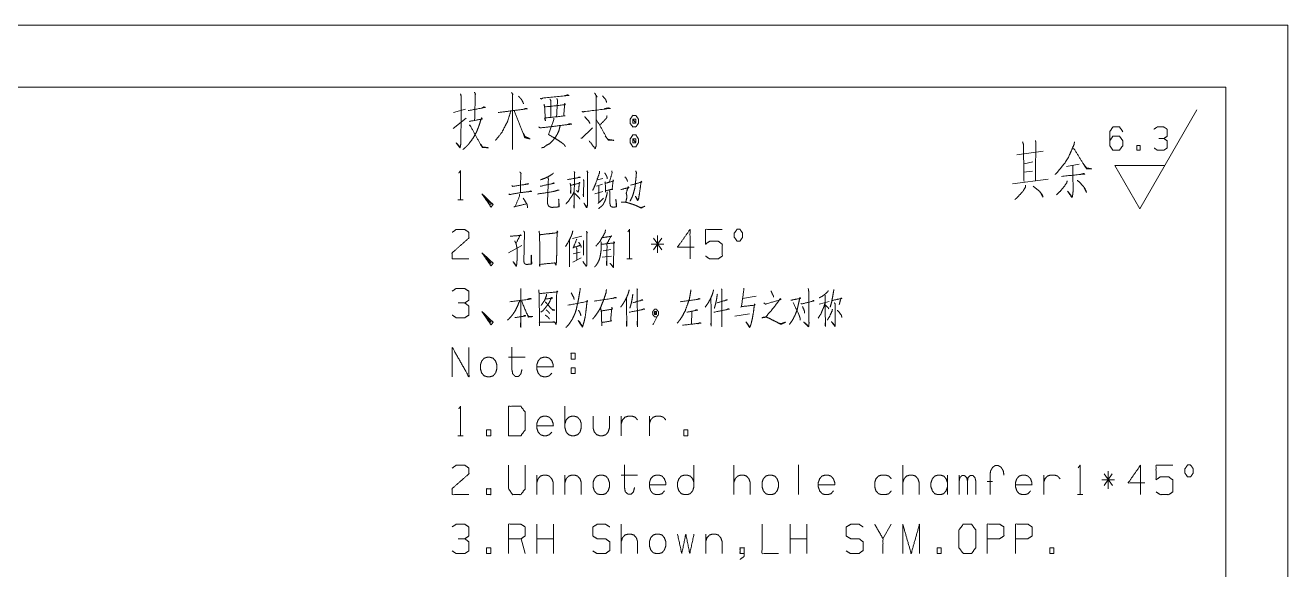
# Model space of a CAD drawing. Header units: millimetres. Extents: x 0 to 420, y 0 to 297.
# Drawn here: x 317.9 to 420, y 253 to 297 of the extents above; entities that cross this region are included whole.
import ezdxf

# ---------------------------------------------------------------- set-up
doc = ezdxf.new("R2010")
doc.units = ezdxf.units.MM
doc.layers.add('1', color=7, linetype='Continuous', true_color=0xffffff)

msp = doc.modelspace()

# ---------------------------------------------------------------- linework, layer by layer
at = {"layer": '1', "color": 132, "linetype": 'Continuous', "lineweight": 18}
for p, q in [((420, 297), (0, 297)), ((420, 0), (420, 297)), ((415, 292), (25, 292)), ((415, 5), (415, 292))]:
    msp.add_line(p, q, dxfattribs=at)
at = {"layer": '1', "color": 95, "linetype": 'Continuous', "lineweight": 18}
for p, q in [((352.57, 289.95), (353.53, 290.21)), ((352.52, 288.67), (353.58, 289.5)), ((398.1, 286.52), (400.22, 286.82)), ((398.68, 285.81), (399.39, 285.96)), ((398.65, 285.13), (399.37, 285.21)), ((403.15, 285.77), (402.12, 285.58)), ((364.13, 284.01), (364.6, 284.16)), ((364.2, 284.51), (364.62, 284.63)), ((397.75, 284.19), (400.64, 284.57)), ((352.92, 282.88), (353.34, 282.88)), ((364.64, 283.56), (363.98, 283.38)), ((362.18, 279.77), (362.94, 279.95)), ((368.73, 279.8), (369.4, 278.85)), ((369.39, 279.8), (368.73, 278.85)), ((369.05, 278.6), (369.05, 280.02)), ((357.01, 278.6), (358.07, 279.2)), ((362.24, 278.52), (362.8, 278.67)), ((363.07, 279.62), (363.07, 278.42)), ((365.29, 278.87), (364.66, 278.77)), ((369.56, 279.32), (368.55, 279.32)), ((362.2, 277.85), (362.89, 278.2)), ((364.58, 278.25), (365.33, 278.35)), ((366.58, 278.12), (367, 278.12)), ((377.03, 275.11), (375.93, 274.93)), ((382.11, 274.46), (382.92, 274.68)), ((371.82, 273.86), (371.8, 272.83)), ((375.31, 273.48), (376.5, 273.68)), ((357.01, 270.17), (358.34, 270.17)), ((362.06, 269.32), (362.4, 269.32)), ((362.06, 269.32), (362.06, 268.85)), ((361.57, 264.46), (361.57, 266.21)), ((366.12, 263.83), (366.12, 265.41)), ((368.4, 263.83), (368.4, 265.41)), ((352.92, 263.83), (353.34, 263.83)), ((375.22, 259.07), (375.22, 261.45)), ((380.45, 261.47), (380.45, 259.07)), ((388.88, 259.07), (388.88, 261.45)), ((359.29, 260.65), (359.29, 259.07)), ((361.57, 260.65), (361.57, 259.07)), ((366.12, 260.65), (367.44, 260.65)), ((392.49, 259.07), (392.49, 260.65)), ((393.44, 259.07), (393.44, 260.65)), ((400.27, 259.07), (400.27, 260.65)), ((405.99, 260.27), (404.98, 260.27)), ((405.15, 260.75), (405.83, 259.8)), ((405.81, 260.75), (405.15, 259.8)), ((405.47, 259.55), (405.47, 260.97)), ((396.14, 260.12), (395.71, 260.12)), ((403, 259.07), (403.43, 259.07)), ((359.29, 254.31), (359.29, 256.68)), ((360.63, 254.31), (360.63, 256.68)), ((366.12, 254.31), (366.12, 256.68)), ((379.78, 254.31), (379.78, 256.68)), ((381.12, 254.31), (381.12, 256.68)), ((387.95, 256.68), (387.28, 255.51)), ((358.36, 254.31), (358.02, 255.51)), ((360.63, 255.51), (359.29, 255.51)), ((372.95, 255.88), (372.95, 254.31)), ((381.12, 255.51), (379.78, 255.51))]:
    msp.add_line(p, q, dxfattribs=at)
at = {"layer": '1', "color": 43, "linetype": 'Continuous', "lineweight": 18}
for p, q in [((408.04, 282.17), (412.66, 290.17)), ((406.02, 285.67), (410.06, 285.67)), ((408.04, 282.17), (406.02, 285.67))]:
    msp.add_line(p, q, dxfattribs=at)
at = {"layer": '1', "color": 95, "linetype": 'Continuous', "lineweight": 18}
for points, knots in [([(353.13, 291.45), (353.18, 291.26), (353.16, 287.55), (353.13, 287.28), (353.08, 287.1), (352.76, 287.51), (353.08, 287.17)], [0, 0, 0.036417, 0.730247, 0.779553, 0.815969, 0.913322, 1, 1]), ([(354.25, 291.6), (354.35, 291.41), (354.32, 291.45), (354.27, 289.35)], [0, 0, 0.091198, 0.110638, 1, 1]), ([(357.26, 291.56), (357.37, 291.37), (357.34, 291.45), (357.34, 286.98), (357.32, 287.25), (357.34, 287.85)], [0, 0, 0.038316, 0.052464, 0.846239, 0.893173, 1, 1]), ([(357.82, 291.26), (358.03, 291.03), (358.14, 290.85), (358.22, 290.66)], [0, 0, 0.424578, 0.720345, 1, 1]), ([(359.59, 291.11), (359.67, 291.03), (359.75, 291.11), (361.9, 291.33), (361.79, 291.37), (361.53, 291.3)], [0, 0, 0.039528, 0.079057, 0.859721, 0.900385, 1, 1]), ([(360.36, 291.03), (360.44, 290.88), (360.44, 289.53)], [0, 0, 0.111707, 1, 1]), ([(360.92, 291.07), (360.97, 290.92), (360.89, 289.61)], [0, 0, 0.10793, 1, 1]), ([(363.96, 291.52), (364.17, 291.22), (364.09, 291.26), (364.09, 287.77), (364.09, 287.25), (364.01, 287.02), (363.53, 287.66)], [0, 0, 0.066768, 0.082748, 0.716513, 0.811916, 0.855284, 1, 1]), ([(364.6, 291.3), (364.86, 291), (364.94, 290.77)], [0, 0, 0.62655, 1, 1]), ([(353.74, 290.1), (355.15, 290.36), (355.01, 290.4), (354.88, 290.32)], [0, 0, 0.831296, 0.91142, 1, 1]), ([(357.18, 290.02), (356.94, 289.27), (356.92, 289.2), (356.73, 288.86), (356.49, 288.37), (355.96, 287.7)], [0, 0, 0.29668, 0.326661, 0.471849, 0.676443, 1, 1]), ([(356.18, 289.95), (358.53, 290.25), (358.43, 290.28), (358.22, 290.21)], [0, 0, 0.875752, 0.917177, 1, 1]), ([(357.47, 290.1), (358.32, 287.92), (358.77, 287.81), (358.35, 288), (358.19, 288.3)], [0, 0, 0.648054, 0.777001, 0.905743, 1, 1]), ([(359.88, 290.62), (359.93, 290.36), (359.99, 289.27), (359.93, 289.5), (361.58, 289.68), (361.47, 289.68), (361.55, 290.7), (361.58, 290.58), (359.96, 290.4)], [0, 0, 0.043846, 0.222113, 0.259962, 0.530848, 0.548216, 0.714505, 0.733432, 1, 1]), ([(362.95, 290.06), (363.03, 289.98), (363.11, 290.02), (365.23, 290.28), (365.07, 290.32), (364.75, 290.25)], [0, 0, 0.038705, 0.069838, 0.826422, 0.884281, 1, 1]), ([(353.82, 289.23), (354.88, 289.42), (354.83, 289.53), (354.75, 289.31), (354.64, 288.93), (354.51, 288.6), (354.4, 288.33), (354.14, 287.88), (353.79, 287.4), (353.61, 287.21), (353.48, 287.1), (353.32, 286.95)], [0, 0, 0.253336, 0.282587, 0.338726, 0.4304, 0.515697, 0.582294, 0.705157, 0.845605, 0.90766, 0.948565, 1, 1]), ([(353.82, 288.93), (353.9, 288.9), (354.88, 287.13), (355.39, 287.1), (354.91, 287.17), (354.75, 287.4)], [0, 0, 0.026103, 0.624864, 0.77481, 0.918203, 1, 1]), ([(359.46, 288.78), (359.56, 288.71), (359.64, 288.71), (362.11, 289.01), (361.98, 289.05), (361.76, 288.97)], [0, 0, 0.042503, 0.068531, 0.881306, 0.926392, 1, 1]), ([(361.18, 288.86), (361.07, 288.45), (360.94, 288.18), (360.78, 287.92), (360.6, 287.7), (360.33, 287.43), (360.04, 287.28), (359.86, 287.13), (359.67, 287.1)], [0, 0, 0.174012, 0.294161, 0.419564, 0.538725, 0.691153, 0.825137, 0.92263, 1, 1]), ([(360.68, 289.5), (360.68, 289.38), (360.23, 288.18), (360.41, 288.07), (360.92, 287.77), (361.31, 287.51), (361.5, 287.36), (361.6, 287.21)], [0, 0, 0.036328, 0.450297, 0.52038, 0.709727, 0.863617, 0.94068, 1, 1]), ([(363.16, 289.61), (363.48, 289.27), (363.59, 289.05)], [0, 0, 0.650901, 1, 1]), ([(364.09, 289.42), (365.05, 287.73), (365.52, 287.7), (365.07, 287.77), (364.83, 288.03)], [0, 0, 0.600402, 0.748642, 0.890139, 1, 1]), ([(364.97, 289.68), (364.94, 289.5), (364.38, 288.93)], [0, 0, 0.193066, 1, 1]), ([(367.29, 289.72), (367.06, 289.72), (366.84, 289.42), (366.84, 289.08), (367.06, 288.78), (367.29, 288.78), (367.51, 289.08), (367.51, 289.42), (367.29, 289.72)], [0, 0, 0.090998, 0.231133, 0.359864, 0.5, 0.590998, 0.731133, 0.859864, 1, 1]), ([(367.06, 289.08), (367.29, 289.08), (367.06, 289.42), (367.06, 289.08)], [0, 0, 0.241134, 0.658878, 1, 1]), ([(367.29, 289.08), (367.29, 289.42), (367.06, 289.42)], [0, 0, 0.585863, 1, 1]), ([(362.85, 287.88), (362.95, 287.88), (363.8, 288.71)], [0, 0, 0.082239, 1, 1]), ([(367.51, 287.81), (367.29, 288.15), (367.06, 288.15), (366.84, 287.81), (366.84, 287.51), (367.06, 287.17), (367.29, 287.17), (367.51, 287.51), (367.51, 287.81)], [0, 0, 0.149207, 0.238507, 0.387714, 0.5, 0.649207, 0.738507, 0.887714, 1, 1]), ([(367.29, 287.81), (367.06, 287.81), (367.29, 287.51), (367.29, 287.81)], [0, 0, 0.258801, 0.674582, 1, 1]), ([(367.06, 287.81), (367.06, 287.51), (367.29, 287.51)], [0, 0, 0.557014, 1, 1]), ([(398.57, 287.57), (398.63, 287.38), (398.68, 284.38)], [0, 0, 0.060983, 1, 1]), ([(399.61, 287.68), (399.63, 287.57), (399.61, 284.46)], [0, 0, 0.035803, 1, 1]), ([(402.76, 287.57), (402.73, 287.38), (402.49, 286.82), (402.25, 286.29), (401.96, 285.84), (401.62, 285.43), (401.35, 285.09), (401.19, 284.94)], [0, 0, 0.061114, 0.258298, 0.444401, 0.617458, 0.790931, 0.929437, 1, 1]), ([(402.68, 287.08), (403.74, 285.39), (404.16, 285.39), (403.74, 285.47), (403.5, 285.77)], [0, 0, 0.616786, 0.748062, 0.881375, 1, 1]), ([(352.99, 285.06), (353.13, 285.26), (353.13, 282.88)], [0, 0, 0.093489, 1, 1]), ([(357.91, 285.16), (358.04, 285.01), (358, 285.03), (357.97, 283.46)], [0, 0, 0.107247, 0.131122, 1, 1]), ([(360.63, 285.06), (360.6, 285.01), (360.49, 284.93), (360.21, 284.76), (359.93, 284.63), (359.59, 284.51)], [0, 0, 0.051404, 0.160433, 0.439623, 0.699167, 1, 1]), ([(362.31, 285.18), (362.36, 285.11), (362.34, 285.13), (362.31, 282.23), (362.29, 282.36), (362.31, 282.56)], [0, 0, 0.027415, 0.036549, 0.902369, 0.940057, 1, 1]), ([(363.35, 285.23), (363.42, 285.08), (363.4, 285.11), (363.39, 282.46), (363.35, 282.31), (363.33, 282.26), (363.1, 282.63), (363.33, 282.31)], [0, 0, 0.042618, 0.050491, 0.731484, 0.771085, 0.784711, 0.897723, 1, 1]), ([(364.37, 285.21), (364.35, 285.03), (364.09, 284.31), (363.91, 283.86), (363.81, 283.66)], [0, 0, 0.106117, 0.571793, 0.863437, 1, 1]), ([(364.78, 285.08), (364.96, 284.78), (364.97, 284.71), (364.97, 284.58)], [0, 0, 0.632795, 0.772806, 1, 1]), ([(365.36, 285.23), (365.38, 285.06), (365.17, 284.33)], [0, 0, 0.188866, 1, 1]), ([(366.4, 284.76), (366.49, 284.68), (366.58, 284.53), (366.63, 284.38)], [0, 0, 0.258066, 0.645716, 1, 1]), ([(367.29, 285.23), (367.36, 285.06), (367.34, 285.01), (367.3, 284.56), (367.27, 284.28), (367.25, 284.06), (367.21, 283.81), (367.14, 283.56), (367.09, 283.36), (367.02, 283.16), (366.93, 282.98), (366.83, 282.78)], [0, 0, 0.074018, 0.094819, 0.271841, 0.380578, 0.469088, 0.568111, 0.67, 0.751146, 0.834332, 0.911219, 1, 1]), ([(401.7, 284.79), (403.58, 284.98), (403.5, 285.02), (403.23, 284.94)], [0, 0, 0.83883, 0.877823, 1, 1]), ([(402.62, 285.66), (402.65, 283.63), (402.62, 283.33), (402.57, 283.07), (402.2, 283.59), (402.57, 283.14)], [0, 0, 0.530091, 0.60892, 0.679014, 0.84731, 1, 1]), ([(357.28, 284.06), (357.33, 283.98), (357.28, 284.03), (357.35, 283.98), (358.64, 284.18), (358.53, 284.18), (358.29, 284.13)], [0, 0, 0.047943, 0.085984, 0.13119, 0.812851, 0.868212, 1, 1]), ([(359.57, 284.01), (359.66, 284.01), (360.72, 284.23), (360.65, 284.26), (360.51, 284.18)], [0, 0, 0.062797, 0.83301, 0.886286, 1, 1]), ([(360.19, 284.68), (360.23, 284.58), (360.17, 283.06), (360.17, 282.58), (360.21, 282.46), (360.28, 282.36), (360.4, 282.31), (360.51, 282.28), (361.11, 282.33), (361.06, 282.96), (361.07, 282.33), (360.97, 282.31)], [0, 0, 0.023229, 0.357403, 0.46143, 0.489877, 0.516703, 0.545919, 0.569788, 0.701847, 0.839213, 0.976141, 1, 1]), ([(361.78, 284.53), (362.79, 284.71), (362.7, 284.73), (362.63, 284.68)], [0, 0, 0.851423, 0.927903, 1, 1]), ([(361.99, 284.23), (362.03, 284.03), (362.04, 283.41), (362.01, 283.53), (362.03, 283.66)], [0, 0, 0.187262, 0.763803, 0.883596, 1, 1]), ([(362.03, 284.06), (362.8, 284.26), (362.73, 284.31), (362.71, 284.13), (362.7, 283.86), (362.68, 283.68), (362.66, 283.61), (362.63, 283.51), (362.5, 283.66), (362.64, 283.53)], [0, 0, 0.385462, 0.427021, 0.511451, 0.643729, 0.728157, 0.765143, 0.816057, 0.909398, 1, 1]), ([(363.07, 284.53), (363.09, 284.43), (363.07, 283.13), (363.05, 283.28), (363.07, 283.56)], [0, 0, 0.055544, 0.76666, 0.849275, 1, 1]), ([(364.3, 284.01), (364.3, 282.68), (364.25, 282.61), (364.69, 283.03)], [0, 0, 0.652731, 0.697981, 1, 1]), ([(364.8, 284.36), (364.83, 284.23), (364.85, 283.51), (364.85, 283.63), (365.45, 283.76), (365.38, 283.73), (365.47, 284.51), (365.49, 284.41), (364.83, 284.23)], [0, 0, 0.040246, 0.264942, 0.30367, 0.493858, 0.517104, 0.758782, 0.790248, 1, 1]), ([(366.08, 283.73), (366.1, 283.73), (366.74, 283.88), (366.68, 283.96), (366.53, 283.43), (366.53, 283.38), (366.58, 283.21), (366.58, 283.11), (366.49, 282.71)], [0, 0, 0.008613, 0.326828, 0.37154, 0.638566, 0.662906, 0.751917, 0.800596, 1, 1]), ([(366.88, 284.08), (367.78, 284.33), (367.73, 284.41), (367.69, 284.21), (367.71, 284.23), (367.6, 283.43), (367.55, 283.16), (367.52, 282.96), (367.48, 282.88), (367.44, 282.83), (367.27, 283.18), (367.46, 282.88)], [0, 0, 0.27155, 0.298214, 0.357166, 0.366055, 0.600311, 0.681608, 0.740566, 0.764632, 0.782407, 0.896228, 1, 1]), ([(398.81, 284.08), (398.81, 283.93), (398.6, 283.59), (398.12, 283.07), (397.94, 282.92)], [0, 0, 0.10021, 0.366534, 0.840567, 1, 1]), ([(399.42, 284.01), (399.95, 283.56), (400.16, 283.29), (400.22, 283.11), (400.03, 283.44)], [0, 0, 0.431181, 0.640399, 0.761207, 1, 1]), ([(402.17, 284.42), (402.12, 284.23), (401.72, 283.71), (401.3, 283.29)], [0, 0, 0.134837, 0.590565, 1, 1]), ([(402.99, 284.49), (403.39, 284.08), (403.6, 283.82), (403.74, 283.48), (403.55, 283.86)], [0, 0, 0.338747, 0.538276, 0.752639, 1, 1]), ([(355, 283.16), (355.6, 282.53), (355.46, 282.53), (354.86, 283.38), (355.6, 282.31), (355.76, 282.53), (354.86, 283.38)], [0, 0, 0.178028, 0.207066, 0.420802, 0.689039, 0.745613, 1, 1]), ([(357.03, 283.38), (357.1, 283.31), (357.14, 283.33), (358, 283.48), (358.87, 283.58), (358.8, 283.61), (358.59, 283.53)], [0, 0, 0.046908, 0.066611, 0.466682, 0.863485, 0.897615, 1, 1]), ([(357.88, 283.33), (357.9, 283.18), (357.53, 282.33), (357.44, 282.33), (358.44, 282.56)], [0, 0, 0.068683, 0.49044, 0.530613, 1, 1]), ([(358.2, 283.03), (358.44, 282.63), (358.52, 282.51), (358.53, 282.38), (358.53, 282.26)], [0, 0, 0.543633, 0.70963, 0.855532, 1, 1]), ([(359.34, 283.36), (360.44, 283.53), (360.46, 283.53), (361.09, 283.68), (361, 283.68), (360.88, 283.63)], [0, 0, 0.554046, 0.56288, 0.889262, 0.93337, 1, 1]), ([(362.33, 283.58), (362.17, 283.26), (362.01, 283.03), (361.87, 282.81), (361.65, 282.56)], [0, 0, 0.293939, 0.517793, 0.733668, 1, 1]), ([(362.36, 283.41), (362.7, 283.08), (362.77, 282.96)], [0, 0, 0.764922, 1, 1]), ([(364.99, 283.53), (364.99, 283.46), (364.87, 282.98), (364.81, 282.81), (364.74, 282.68), (364.67, 282.53), (364.53, 282.38), (364.28, 282.18)], [0, 0, 0.047403, 0.357577, 0.47313, 0.563887, 0.668667, 0.798929, 1, 1]), ([(365.17, 283.61), (365.2, 283.53), (365.2, 282.63), (365.22, 282.51), (365.26, 282.38), (365.33, 282.33), (365.42, 282.31), (365.59, 282.31), (365.72, 282.33), (365.75, 282.38), (365.68, 282.96), (365.73, 282.36)], [0, 0, 0.027977, 0.331691, 0.374292, 0.418126, 0.447346, 0.478342, 0.537981, 0.580579, 0.601243, 0.796738, 1, 1]), ([(366.12, 282.71), (366.35, 282.71), (366.56, 282.68), (366.74, 282.63), (366.95, 282.56), (367.2, 282.48), (367.43, 282.38), (367.62, 282.28), (367.73, 282.23), (368.03, 282.38), (367.99, 282.36), (367.73, 282.26), (367.57, 282.31)], [0, 0, 0.090954, 0.175502, 0.248206, 0.33725, 0.439607, 0.538802, 0.625348, 0.671756, 0.804691, 0.821832, 0.933992, 1, 1]), ([(352.46, 280.27), (352.78, 280.5), (353.47, 280.5), (353.8, 280.27), (353.8, 279.8), (352.44, 278.6), (352.46, 278.12), (353.8, 278.12)], [0, 0, 0.069695, 0.192978, 0.265279, 0.350229, 0.674741, 0.759749, 1, 1]), ([(357.15, 279.95), (358.02, 280.02), (357.97, 280.07), (357.61, 279.37), (357.51, 279.57)], [0, 0, 0.445166, 0.482479, 0.884071, 1, 1]), ([(358.23, 280.37), (358.32, 280.25), (358.3, 280.27), (358.25, 278.1), (358.25, 277.92), (358.27, 277.8), (358.3, 277.75), (358.36, 277.7), (358.46, 277.67), (358.78, 277.7), (358.85, 277.7), (358.89, 277.72), (358.85, 278.42), (358.85, 277.7)], [0, 0, 0.032143, 0.038573, 0.495384, 0.532127, 0.558633, 0.57149, 0.586796, 0.60967, 0.676679, 0.691522, 0.700614, 0.847775, 1, 1]), ([(359.47, 280.35), (359.52, 280.12), (359.54, 278.07), (359.54, 277.5), (359.5, 277.67), (360.77, 277.8), (360.72, 277.82), (360.86, 277.6), (360.88, 277.95), (360.9, 278.4), (360.92, 278.97), (360.93, 280.37), (361, 280.3), (360.84, 280.22), (360.21, 280.15), (360.17, 280.15), (359.54, 280.07)], [0, 0, 0.025656, 0.253197, 0.317016, 0.336832, 0.478759, 0.485267, 0.514761, 0.553659, 0.603643, 0.667493, 0.822892, 0.834331, 0.853851, 0.924966, 0.92889, 1, 1]), ([(362.2, 280.4), (362.18, 280.25), (362.08, 279.97), (361.95, 279.7), (361.8, 279.42), (361.62, 279.12)], [0, 0, 0.106876, 0.315432, 0.528811, 0.753614, 1, 1]), ([(361.95, 279.7), (361.95, 277.5), (361.94, 277.67), (361.95, 277.97)], [0, 0, 0.821998, 0.887717, 1, 1]), ([(362.52, 279.72), (362.26, 279.05), (362.22, 279.02), (362.82, 279.22)], [0, 0, 0.517328, 0.548208, 1, 1]), ([(363.3, 280.37), (363.39, 280.22), (363.35, 280.27), (363.33, 277.85), (363.33, 277.6), (363.3, 277.52), (363.02, 277.9)], [0, 0, 0.050272, 0.067956, 0.768232, 0.840427, 0.864368, 1, 1]), ([(364.85, 280.47), (364.81, 280.25), (364.62, 279.9), (364.58, 279.87), (364.41, 279.55), (364.21, 279.32), (364.07, 279.15)], [0, 0, 0.145649, 0.401683, 0.429373, 0.665951, 0.856114, 1, 1]), ([(364.62, 279.87), (364.67, 279.85), (365.36, 279.95), (365.31, 280), (364.97, 279.35), (364.96, 277.57), (364.92, 277.72), (364.96, 278.1)], [0, 0, 0.015168, 0.195359, 0.214216, 0.403485, 0.862691, 0.902562, 1, 1]), ([(366.65, 280.3), (366.79, 280.5), (366.79, 278.12)], [0, 0, 0.093497, 1, 1]), ([(372.02, 279.07), (370.67, 279.07), (371.68, 280.5), (371.68, 278.12)], [0, 0, 0.245868, 0.565295, 1, 1]), ([(372.93, 278.35), (373.27, 278.12), (373.96, 278.12), (374.29, 278.35), (374.29, 279.3), (373.96, 279.55), (373.27, 279.55), (372.93, 279.32), (372.93, 280.5), (374.29, 280.5)], [0, 0, 0.062231, 0.168346, 0.230572, 0.376814, 0.441261, 0.547375, 0.609607, 0.790489, 1, 1]), ([(375.49, 279.55), (375.72, 279.55), (375.93, 279.87), (375.93, 280.2), (375.72, 280.52), (375.49, 280.52), (375.26, 280.2), (375.26, 279.87), (375.49, 279.55)], [0, 0, 0.08568, 0.230391, 0.351581, 0.496291, 0.581972, 0.730391, 0.851581, 1, 1]), ([(355, 278.4), (355.6, 277.77), (355.46, 277.77), (354.86, 278.62), (355.6, 277.55), (355.76, 277.77), (354.86, 278.62)], [0, 0, 0.178028, 0.207066, 0.420802, 0.689039, 0.745613, 1, 1]), ([(357.61, 279.37), (357.65, 279.2), (357.7, 278.95), (357.7, 278.72), (357.72, 278.5), (357.7, 278.25), (357.7, 278.05), (357.67, 277.7), (357.65, 277.57), (357.63, 277.52), (357.38, 277.9), (357.63, 277.57)], [0, 0, 0.065534, 0.159341, 0.241932, 0.324777, 0.416778, 0.490188, 0.619323, 0.665662, 0.685127, 0.850053, 1, 1]), ([(362.5, 279.05), (362.54, 278.87), (362.52, 278.02)], [0, 0, 0.173555, 1, 1]), ([(362.68, 279.47), (362.86, 279.17), (362.89, 279.05)], [0, 0, 0.728264, 1, 1]), ([(364.5, 279.5), (364.51, 279.27), (364.48, 278.72), (364.41, 278.3), (364.32, 278), (364.2, 277.77), (364.07, 277.57), (363.97, 277.47)], [0, 0, 0.104578, 0.359953, 0.559591, 0.704504, 0.823484, 0.932461, 1, 1]), ([(364.53, 279.3), (365.59, 279.42), (365.52, 279.52), (365.5, 277.75), (365.5, 277.55), (365.49, 277.42), (365.22, 277.77), (365.47, 277.47)], [0, 0, 0.259206, 0.288934, 0.719824, 0.768369, 0.799017, 0.905602, 1, 1]), ([(353.47, 274.56), (353.8, 274.78), (353.8, 275.51), (353.47, 275.73), (352.78, 275.73), (352.44, 275.51)], [0, 0, 0.153881, 0.429852, 0.583737, 0.846128, 1, 1]), ([(357.99, 275.73), (358, 273.68), (358, 272.58), (357.97, 272.73), (358, 273.06)], [0, 0, 0.564589, 0.867529, 0.909972, 1, 1]), ([(359.45, 275.63), (359.48, 275.31), (359.52, 272.73), (359.5, 273.01), (360.76, 273.01), (360.67, 273.03), (360.49, 273.01)], [0, 0, 0.069513, 0.617089, 0.675683, 0.942516, 0.962047, 1, 1]), ([(362.79, 275.76), (362.79, 275.61), (362.71, 275.13), (362.66, 274.83), (362.57, 274.43), (362.49, 274.06), (362.4, 273.76), (362.29, 273.51), (362.15, 273.23), (362.01, 273.01), (361.87, 272.81), (361.71, 272.63), (361.64, 272.58)], [0, 0, 0.043391, 0.182299, 0.270427, 0.388918, 0.500365, 0.590828, 0.669377, 0.758821, 0.835694, 0.906544, 0.974953, 1, 1]), ([(364.92, 275.66), (364.9, 275.41), (364.74, 274.93), (364.58, 274.51), (364.39, 274.06), (364.16, 273.71), (363.98, 273.46), (363.81, 273.26)], [0, 0, 0.093257, 0.279666, 0.448527, 0.630948, 0.786745, 0.90067, 1, 1]), ([(366.76, 275.61), (366.67, 275.28), (366.54, 274.98), (366.4, 274.71), (366.26, 274.48), (366.08, 274.23)], [0, 0, 0.21836, 0.428746, 0.629218, 0.801514, 1, 1]), ([(367.39, 275.71), (367.44, 275.61), (367.41, 275.66), (367.43, 272.66), (367.41, 272.88), (367.43, 273.26)], [0, 0, 0.029982, 0.0462, 0.84079, 0.900567, 1, 1]), ([(371.75, 275.61), (371.71, 275.33), (371.63, 274.88), (371.48, 274.46), (371.29, 273.93), (371.04, 273.46), (370.85, 273.18), (370.65, 272.93)], [0, 0, 0.094543, 0.250917, 0.403641, 0.594544, 0.777165, 0.892005, 1, 1]), ([(373.58, 275.61), (373.5, 275.28), (373.37, 274.98), (373.23, 274.71), (373.09, 274.48), (372.91, 274.23)], [0, 0, 0.218354, 0.428741, 0.629216, 0.801513, 1, 1]), ([(374.22, 275.71), (374.27, 275.61), (374.24, 275.66), (374.26, 272.66), (374.24, 272.88), (374.26, 273.26)], [0, 0, 0.029977, 0.046195, 0.840789, 0.900566, 1, 1]), ([(376.04, 275.76), (376.02, 275.58), (375.84, 274.28), (375.81, 274.21), (375.79, 274.26), (376.89, 274.38), (376.94, 274.43), (376.89, 274.48), (376.82, 273.91), (376.73, 273.36), (376.64, 272.96), (376.57, 272.73), (376.5, 272.58), (376.2, 273.03), (376.52, 272.61)], [0, 0, 0.02985, 0.252513, 0.266583, 0.275583, 0.462768, 0.475139, 0.48751, 0.58583, 0.680372, 0.749893, 0.789919, 0.818066, 0.909898, 1, 1]), ([(381.24, 275.73), (381.28, 275.46), (381.28, 273.56), (381.3, 272.93), (381.28, 272.68), (381.26, 272.63), (380.87, 273.03), (381.26, 272.68)], [0, 0, 0.066217, 0.519985, 0.669307, 0.729159, 0.741827, 0.875056, 1, 1]), ([(383.31, 275.66), (383.29, 275.53), (383.2, 275.01), (383.13, 274.66), (383.01, 274.23)], [0, 0, 0.086565, 0.451625, 0.696481, 1, 1]), ([(352.46, 273.58), (352.78, 273.36), (353.47, 273.36), (353.8, 273.58), (353.8, 274.31), (353.47, 274.56), (352.95, 274.56)], [0, 0, 0.124122, 0.343688, 0.472453, 0.703382, 0.836742, 1, 1]), ([(357.91, 274.73), (357.72, 274.28), (357.54, 273.91), (357.35, 273.63), (357.12, 273.36), (356.92, 273.16)], [0, 0, 0.260916, 0.481553, 0.660806, 0.851539, 1, 1]), ([(357.1, 274.66), (358.85, 274.88), (358.78, 274.93), (358.55, 274.86)], [0, 0, 0.843114, 0.884494, 1, 1]), ([(358.07, 274.71), (358.6, 273.43), (358.99, 273.46), (358.62, 273.48), (358.52, 273.63)], [0, 0, 0.593607, 0.761114, 0.92103, 1, 1]), ([(359.5, 275.31), (360.99, 275.46), (360.93, 275.53), (360.9, 275.31), (360.88, 273.06), (360.86, 272.81), (360.74, 273.01)], [0, 0, 0.328131, 0.348324, 0.398408, 0.893181, 0.948289, 1, 1]), ([(360, 274.91), (360.07, 274.88), (360.56, 274.96), (360.51, 275.03), (360.28, 274.56), (360.1, 274.31), (359.94, 274.11), (359.78, 273.93), (359.61, 273.81)], [0, 0, 0.033935, 0.260455, 0.302012, 0.540804, 0.679362, 0.795014, 0.902039, 1, 1]), ([(360.08, 275.28), (360.08, 275.16), (359.93, 274.78), (359.73, 274.48), (359.64, 274.36)], [0, 0, 0.119851, 0.510438, 0.853212, 1, 1]), ([(359.96, 274.63), (360.01, 274.63), (360.56, 273.98), (360.76, 273.98), (360.56, 274.03), (360.47, 274.08)], [0, 0, 0.03786, 0.645159, 0.784049, 0.927457, 1, 1]), ([(362.63, 273.16), (362.94, 272.66), (362.98, 272.61), (363.12, 273.06), (363.21, 273.48), (363.28, 273.98), (363.33, 274.48), (363.37, 274.78), (363.39, 274.68), (361.81, 274.38)], [0, 0, 0.12961, 0.143002, 0.246159, 0.341096, 0.451533, 0.561495, 0.627557, 0.649763, 1, 1]), ([(362.31, 274.83), (362.29, 274.96), (362.08, 275.38)], [0, 0, 0.210007, 1, 1]), ([(363.93, 274.71), (365.73, 274.98), (365.61, 275.01), (365.45, 274.93)], [0, 0, 0.857897, 0.917281, 1, 1]), ([(366.54, 274.91), (366.56, 273.41), (366.56, 272.68), (366.54, 272.83), (366.56, 273.11)], [0, 0, 0.565715, 0.839124, 0.896078, 1, 1]), ([(367.06, 275.28), (367, 274.88), (366.93, 274.53), (366.86, 274.28), (366.81, 274.13)], [0, 0, 0.342103, 0.644837, 0.865118, 1, 1]), ([(367.06, 274.58), (367.87, 274.81), (367.78, 274.81), (367.64, 274.73)], [0, 0, 0.772508, 0.853446, 1, 1]), ([(370.88, 274.66), (372.49, 274.88), (372.4, 274.91), (372.23, 274.83)], [0, 0, 0.851225, 0.899371, 1, 1]), ([(373.37, 274.91), (373.39, 273.41), (373.39, 272.68), (373.37, 272.83), (373.39, 273.11)], [0, 0, 0.565716, 0.839126, 0.896079, 1, 1]), ([(373.89, 275.28), (373.83, 274.88), (373.76, 274.53), (373.69, 274.28), (373.64, 274.13)], [0, 0, 0.3421, 0.644835, 0.865117, 1, 1]), ([(373.89, 274.58), (374.7, 274.81), (374.61, 274.81), (374.47, 274.73)], [0, 0, 0.772512, 0.853411, 1, 1]), ([(377.66, 274.56), (377.78, 274.46), (377.82, 274.48), (379.04, 274.83), (378.99, 274.91), (378.21, 273.88), (378.19, 273.88), (377.78, 273.41), (377.62, 273.41), (377.47, 273.36), (377.62, 273.38), (377.77, 273.41), (377.87, 273.41), (378.21, 273.26), (378.24, 273.23), (378.6, 273.06), (378.93, 272.88), (379.02, 272.83), (379.41, 273.01), (379.02, 272.88), (378.86, 272.93)], [0, 0, 0.024412, 0.031055, 0.225763, 0.239861, 0.437306, 0.440021, 0.535962, 0.560375, 0.585965, 0.610676, 0.63271, 0.648983, 0.70543, 0.712073, 0.772607, 0.830718, 0.846302, 0.911735, 0.97441, 1, 1]), ([(378.23, 275.53), (378.35, 275.26), (378.42, 275.13), (378.44, 275.03)], [0, 0, 0.551578, 0.81424, 1, 1]), ([(379.83, 274.78), (380.61, 274.93), (380.56, 275.01), (380.5, 274.71), (380.43, 274.41), (380.36, 274.08), (380.22, 273.68), (380.06, 273.36), (380.04, 273.31), (379.9, 273.08), (379.72, 272.83)], [0, 0, 0.244425, 0.272776, 0.366793, 0.461907, 0.56455, 0.695474, 0.80714, 0.823504, 0.905516, 1, 1]), ([(380.01, 274.61), (380.48, 273.63), (380.57, 273.36), (380.59, 273.18)], [0, 0, 0.700213, 0.886542, 1, 1]), ([(380.64, 274.51), (380.7, 274.48), (381.72, 274.73), (381.65, 274.76), (381.58, 274.71)], [0, 0, 0.045979, 0.873317, 0.932108, 1, 1]), ([(382.6, 274.56), (382.5, 274.23), (382.37, 273.96), (382.27, 273.68), (382.16, 273.53), (382.04, 273.33)], [0, 0, 0.251907, 0.474125, 0.691318, 0.826689, 1, 1]), ([(382.85, 275.56), (382.81, 275.46), (382.58, 275.26), (382.34, 275.08), (382.12, 274.98)], [0, 0, 0.111848, 0.433099, 0.752692, 1, 1]), ([(382.6, 275.18), (382.62, 273.21), (382.64, 272.66), (382.6, 272.76), (382.62, 272.98)], [0, 0, 0.691283, 0.883883, 0.921007, 1, 1]), ([(383.34, 274.58), (383.43, 274.46), (383.4, 274.48), (383.42, 273.16), (383.42, 272.83), (383.4, 272.66), (383.11, 273.06), (383.4, 272.71)], [0, 0, 0.051673, 0.066287, 0.513635, 0.623352, 0.682731, 0.848101, 1, 1]), ([(383.17, 274.76), (383.96, 274.93), (383.89, 274.96), (383.73, 274.41)], [0, 0, 0.557068, 0.608386, 1, 1]), ([(355, 273.63), (355.6, 273.01), (355.46, 273.01), (354.86, 273.86), (355.6, 272.78), (355.76, 273.01), (354.86, 273.86)], [0, 0, 0.178028, 0.207066, 0.420802, 0.689039, 0.745613, 1, 1]), ([(357.53, 273.38), (358.41, 273.51), (358.34, 273.56), (358.18, 273.48)], [0, 0, 0.772771, 0.84773, 1, 1]), ([(359.98, 273.58), (360.21, 273.41), (360.31, 273.28)], [0, 0, 0.637911, 1, 1]), ([(360.05, 274.01), (360.24, 273.83), (360.33, 273.71)], [0, 0, 0.630833, 1, 1]), ([(362.66, 273.98), (362.77, 273.81), (362.84, 273.61), (362.86, 273.51)], [0, 0, 0.394825, 0.804111, 1, 1]), ([(364.46, 274.11), (364.51, 273.88), (364.53, 273.26), (364.55, 272.71), (364.55, 272.98), (365.36, 273.11), (365.26, 273.11), (365.36, 274.21), (365.4, 274.06), (364.5, 273.91)], [0, 0, 0.048327, 0.179038, 0.294079, 0.35157, 0.523541, 0.545709, 0.776738, 0.808957, 1, 1]), ([(366.77, 273.81), (368.03, 274.06), (367.94, 274.08), (367.78, 274.01)], [0, 0, 0.826991, 0.886334, 1, 1]), ([(368.96, 273.43), (368.82, 273.43), (368.66, 273.63), (368.66, 273.86), (368.82, 274.06), (368.96, 274.06), (369.12, 273.86), (369.12, 273.63), (368.66, 272.78)], [0, 0, 0.057342, 0.160988, 0.25224, 0.35588, 0.413221, 0.516861, 0.608113, 1, 1]), ([(368.82, 273.63), (368.96, 273.63), (368.82, 273.86), (368.82, 273.63)], [0, 0, 0.223671, 0.644056, 1, 1]), ([(368.96, 273.63), (368.96, 273.86), (368.82, 273.86)], [0, 0, 0.614104, 1, 1]), ([(371.41, 273.81), (372.3, 273.98), (372.21, 274.01), (372.09, 273.96)], [0, 0, 0.799939, 0.881502, 1, 1]), ([(373.6, 273.81), (374.86, 274.06), (374.77, 274.08), (374.61, 274.01)], [0, 0, 0.826991, 0.886334, 1, 1]), ([(380.77, 274.28), (380.93, 273.91), (380.94, 273.73)], [0, 0, 0.698423, 1, 1]), ([(382.62, 274.38), (382.85, 274.18), (382.9, 274.08)], [0, 0, 0.729102, 1, 1]), ([(383.19, 274.06), (383.17, 273.93), (382.97, 273.48), (382.78, 273.18)], [0, 0, 0.12962, 0.632945, 1, 1]), ([(383.59, 273.98), (383.91, 273.58), (383.96, 273.38)], [0, 0, 0.711817, 1, 1]), ([(362.68, 273.11), (363, 272.66), (362.98, 272.66)], [0, 0, 0.968893, 1, 1]), ([(371.06, 272.76), (372.56, 272.93), (372.47, 272.96), (372.32, 272.88)], [0, 0, 0.849626, 0.901225, 1, 1]), ([(352.46, 268.6), (352.46, 270.97), (353.8, 268.6), (353.8, 270.97)], [0, 0, 0.317573, 0.682427, 1, 1]), ([(358.09, 269.17), (358, 268.82), (357.81, 268.62), (357.56, 268.62), (357.35, 268.82), (357.28, 269.17), (357.28, 271)], [0, 0, 0.107404, 0.190397, 0.264027, 0.350763, 0.457, 1, 1]), ([(362.06, 270.02), (362.06, 270.5), (362.4, 270.5), (362.4, 270.02), (362.06, 270.02)], [0, 0, 0.292918, 0.5, 0.792918, 1, 1]), ([(354.84, 268.9), (355.04, 268.67), (355.28, 268.6), (355.51, 268.6), (355.76, 268.67), (355.96, 268.9), (356.06, 269.22), (356.06, 269.57), (355.96, 269.87), (355.76, 270.1), (355.51, 270.17), (355.28, 270.17), (355.04, 270.1), (354.84, 269.87), (354.74, 269.57), (354.74, 269.22), (354.84, 268.9)], [0, 0, 0.063224, 0.118201, 0.167054, 0.222023, 0.285246, 0.357934, 0.432347, 0.500003, 0.563226, 0.618195, 0.667048, 0.722026, 0.785249, 0.852903, 0.927315, 1, 1]), ([(360.51, 268.9), (360.31, 268.67), (360.07, 268.6), (359.84, 268.6), (359.59, 268.67), (359.4, 268.9), (359.29, 269.22), (359.29, 269.57), (359.4, 269.87), (359.59, 270.1), (359.84, 270.17), (360.07, 270.17), (360.31, 270.1), (360.51, 269.87), (360.62, 269.57), (360.62, 269.4), (359.29, 269.4)], [0, 0, 0.053947, 0.100857, 0.142542, 0.189453, 0.243394, 0.305416, 0.368911, 0.42664, 0.480581, 0.527492, 0.569177, 0.616087, 0.670034, 0.727761, 0.759508, 1, 1]), ([(362.4, 269.32), (362.4, 268.85), (362.06, 268.85)], [0, 0, 0.585836, 1, 1]), ([(352.99, 266.01), (353.13, 266.21), (353.13, 263.83)], [0, 0, 0.093489, 1, 1]), ([(357.01, 263.83), (358, 263.83), (358.36, 264.31), (358.36, 265.73), (358, 266.21), (357.01, 266.21), (357.01, 263.83)], [0, 0, 0.142133, 0.227159, 0.431789, 0.516817, 0.65895, 1, 1]), ([(360.51, 264.13), (360.31, 263.91), (360.07, 263.83), (359.84, 263.83), (359.59, 263.91), (359.4, 264.13), (359.29, 264.46), (359.29, 264.81), (359.4, 265.11), (359.59, 265.33), (359.84, 265.41), (360.07, 265.41), (360.31, 265.33), (360.51, 265.11), (360.62, 264.81), (360.62, 264.63), (359.29, 264.63)], [0, 0, 0.053947, 0.100857, 0.142542, 0.189453, 0.243394, 0.305416, 0.368911, 0.42664, 0.480581, 0.527492, 0.569177, 0.616087, 0.670034, 0.727761, 0.759508, 1, 1]), ([(361.57, 264.46), (361.67, 264.13), (361.87, 263.91), (362.11, 263.83), (362.34, 263.83), (362.59, 263.91), (362.79, 264.13), (362.89, 264.46), (362.89, 264.81), (362.79, 265.11), (362.59, 265.33), (362.34, 265.41), (362.11, 265.41), (361.87, 265.33), (361.67, 265.11), (361.57, 264.81)], [0, 0, 0.078529, 0.146835, 0.206233, 0.259014, 0.318402, 0.386709, 0.465238, 0.545634, 0.618726, 0.687033, 0.746422, 0.799203, 0.8586, 0.926907, 1, 1]), ([(363.84, 265.41), (363.84, 264.46), (363.95, 264.13), (364.14, 263.91), (364.39, 263.83), (364.62, 263.83), (364.87, 263.91), (365.06, 264.13), (365.17, 264.46), (365.17, 265.41)], [0, 0, 0.242015, 0.32911, 0.404864, 0.470729, 0.529264, 0.595139, 0.670894, 0.757985, 1, 1]), ([(366.12, 264.81), (366.22, 265.11), (366.42, 265.33), (366.67, 265.41), (367, 265.41), (367.25, 265.33), (367.44, 265.11)], [0, 0, 0.180191, 0.348584, 0.495013, 0.685178, 0.831607, 1, 1]), ([(368.4, 264.81), (368.5, 265.11), (368.7, 265.33), (368.94, 265.41), (369.28, 265.41), (369.53, 265.33), (369.72, 265.11)], [0, 0, 0.180195, 0.348591, 0.495001, 0.685194, 0.831604, 1, 1]), ([(355.23, 263.83), (355.57, 263.83), (355.57, 264.31), (355.23, 264.31), (355.23, 263.83)], [0, 0, 0.207087, 0.5, 0.707087, 1, 1]), ([(371.17, 263.83), (371.5, 263.83), (371.5, 264.31), (371.17, 264.31), (371.17, 263.83)], [0, 0, 0.207102, 0.5, 0.707102, 1, 1]), ([(352.46, 261.22), (352.78, 261.45), (353.47, 261.45), (353.8, 261.22), (353.8, 260.75), (352.44, 259.55), (352.46, 259.07), (353.8, 259.07)], [0, 0, 0.069695, 0.192978, 0.265279, 0.350229, 0.674741, 0.759749, 1, 1]), ([(357.01, 261.45), (357.01, 259.55), (357.33, 259.07), (358, 259.07), (358.36, 259.55), (358.36, 261.45)], [0, 0, 0.337153, 0.438595, 0.557781, 0.662847, 1, 1]), ([(367.2, 259.65), (367.11, 259.3), (366.91, 259.1), (366.67, 259.1), (366.45, 259.3), (366.38, 259.65), (366.38, 261.47)], [0, 0, 0.107405, 0.190398, 0.264016, 0.35076, 0.456999, 1, 1]), ([(372, 261.45), (372, 259.7), (371.89, 259.37), (371.7, 259.15), (371.45, 259.07), (371.22, 259.07), (370.97, 259.15), (370.78, 259.37), (370.67, 259.7), (370.67, 260.05), (370.78, 260.35), (370.97, 260.57), (371.22, 260.65), (371.45, 260.65), (371.7, 260.57), (371.89, 260.35), (372, 260.05)], [0, 0, 0.286725, 0.342737, 0.391458, 0.433824, 0.471471, 0.513837, 0.562554, 0.618568, 0.675911, 0.728048, 0.776765, 0.819131, 0.856778, 0.899144, 0.947865, 1, 1]), ([(395.93, 259.07), (395.93, 260.65), (395.98, 261), (396.14, 261.27), (396.35, 261.42), (396.61, 261.42), (396.84, 261.27), (397, 261), (397.06, 260.65)], [0, 0, 0.423651, 0.51887, 0.604326, 0.6742, 0.745514, 0.819325, 0.904782, 1, 1]), ([(403.07, 261.25), (403.21, 261.45), (403.21, 259.07)], [0, 0, 0.093489, 1, 1]), ([(408.44, 260.02), (407.1, 260.02), (408.1, 261.45), (408.1, 259.07)], [0, 0, 0.245868, 0.565295, 1, 1]), ([(409.35, 259.3), (409.69, 259.07), (410.38, 259.07), (410.72, 259.3), (410.72, 260.25), (410.38, 260.5), (409.69, 260.5), (409.35, 260.27), (409.35, 261.45), (410.72, 261.45)], [0, 0, 0.062226, 0.16834, 0.230572, 0.376814, 0.441266, 0.54738, 0.609606, 0.790489, 1, 1]), ([(411.91, 260.5), (412.14, 260.5), (412.36, 260.82), (412.36, 261.15), (412.14, 261.47), (411.91, 261.47), (411.68, 261.15), (411.68, 260.82), (411.91, 260.5)], [0, 0, 0.085679, 0.230395, 0.351584, 0.4963, 0.581979, 0.730395, 0.851584, 1, 1]), ([(359.29, 260.05), (359.4, 260.35), (359.59, 260.57), (359.84, 260.65), (360.07, 260.65), (360.31, 260.57), (360.51, 260.35), (360.62, 260.05), (360.62, 259.07)], [0, 0, 0.107758, 0.208447, 0.296011, 0.37382, 0.461385, 0.562083, 0.669836, 1, 1]), ([(361.57, 260.05), (361.67, 260.35), (361.87, 260.57), (362.11, 260.65), (362.34, 260.65), (362.59, 260.57), (362.79, 260.35), (362.89, 260.05), (362.89, 259.07)], [0, 0, 0.107754, 0.208453, 0.296018, 0.373828, 0.46138, 0.562079, 0.669833, 1, 1]), ([(363.95, 259.37), (364.14, 259.15), (364.39, 259.07), (364.62, 259.07), (364.87, 259.15), (365.06, 259.37), (365.17, 259.7), (365.17, 260.05), (365.06, 260.35), (364.87, 260.57), (364.62, 260.65), (364.39, 260.65), (364.14, 260.57), (363.95, 260.35), (363.84, 260.05), (363.84, 259.7), (363.95, 259.37)], [0, 0, 0.063224, 0.118193, 0.167045, 0.222023, 0.285246, 0.357931, 0.432344, 0.499997, 0.563221, 0.618198, 0.667051, 0.72202, 0.785244, 0.8529, 0.927313, 1, 1]), ([(369.61, 259.37), (369.42, 259.15), (369.17, 259.07), (368.94, 259.07), (368.7, 259.15), (368.5, 259.37), (368.4, 259.7), (368.4, 260.05), (368.5, 260.35), (368.7, 260.57), (368.94, 260.65), (369.17, 260.65), (369.42, 260.57), (369.61, 260.35), (369.72, 260.05), (369.72, 259.87), (368.4, 259.87)], [0, 0, 0.053948, 0.100859, 0.142544, 0.189449, 0.243396, 0.305417, 0.368912, 0.42664, 0.480587, 0.527492, 0.569177, 0.616088, 0.670036, 0.727764, 0.759511, 1, 1]), ([(375.22, 260.05), (375.33, 260.35), (375.53, 260.57), (375.77, 260.65), (376, 260.65), (376.25, 260.57), (376.44, 260.35), (376.55, 260.05), (376.55, 259.07)], [0, 0, 0.107759, 0.208457, 0.296008, 0.373818, 0.461382, 0.562081, 0.669835, 1, 1]), ([(377.61, 259.37), (377.8, 259.15), (378.05, 259.07), (378.28, 259.07), (378.53, 259.15), (378.72, 259.37), (378.83, 259.7), (378.83, 260.05), (378.72, 260.35), (378.53, 260.57), (378.28, 260.65), (378.05, 260.65), (377.8, 260.57), (377.61, 260.35), (377.5, 260.05), (377.5, 259.7), (377.61, 259.37)], [0, 0, 0.063224, 0.118201, 0.167054, 0.222023, 0.285246, 0.357934, 0.432347, 0.500003, 0.563226, 0.618195, 0.667048, 0.722026, 0.785249, 0.852903, 0.927315, 1, 1]), ([(383.27, 259.37), (383.08, 259.15), (382.83, 259.07), (382.6, 259.07), (382.35, 259.15), (382.16, 259.37), (382.05, 259.7), (382.05, 260.05), (382.16, 260.35), (382.35, 260.57), (382.6, 260.65), (382.83, 260.65), (383.08, 260.57), (383.27, 260.35), (383.38, 260.05), (383.38, 259.87), (382.05, 259.87)], [0, 0, 0.053947, 0.100857, 0.142542, 0.189453, 0.243394, 0.305416, 0.368911, 0.42664, 0.480581, 0.527492, 0.569177, 0.616087, 0.670034, 0.727761, 0.759508, 1, 1]), ([(387.95, 259.37), (387.76, 259.15), (387.51, 259.07), (387.16, 259.07), (386.91, 259.15), (386.71, 259.37), (386.61, 259.7), (386.61, 260.05), (386.71, 260.35), (386.91, 260.57), (387.16, 260.65), (387.51, 260.65), (387.76, 260.57), (387.95, 260.35)], [0, 0, 0.075458, 0.141074, 0.230779, 0.296385, 0.371843, 0.458596, 0.547409, 0.628157, 0.703615, 0.769221, 0.858926, 0.924542, 1, 1]), ([(388.88, 260.05), (388.99, 260.35), (389.18, 260.57), (389.43, 260.65), (389.66, 260.65), (389.91, 260.57), (390.1, 260.35), (390.21, 260.05), (390.21, 259.07)], [0, 0, 0.107754, 0.208452, 0.296017, 0.373827, 0.461378, 0.562076, 0.669835, 1, 1]), ([(392.49, 260.05), (392.38, 260.35), (392.19, 260.57), (391.94, 260.65), (391.71, 260.65), (391.46, 260.57), (391.27, 260.35), (391.16, 260.05), (391.16, 259.7), (391.27, 259.37), (391.46, 259.15), (391.71, 259.07), (391.94, 259.07), (392.19, 259.15), (392.38, 259.37), (392.49, 259.7)], [0, 0, 0.073093, 0.1414, 0.200797, 0.253578, 0.312967, 0.381274, 0.454366, 0.534762, 0.613291, 0.681598, 0.740986, 0.793767, 0.853165, 0.921471, 1, 1]), ([(393.44, 260.17), (393.49, 260.45), (393.67, 260.62), (393.86, 260.62), (394.04, 260.45), (394.11, 260.17), (394.11, 259.07)], [0, 0, 0.11888, 0.224451, 0.306978, 0.412562, 0.533085, 1, 1]), ([(394.11, 260.17), (394.16, 260.45), (394.34, 260.62), (394.55, 260.62), (394.71, 260.45), (394.78, 260.17), (394.78, 259.07)], [0, 0, 0.118603, 0.223944, 0.313758, 0.413912, 0.534159, 1, 1]), ([(399.21, 259.37), (399.01, 259.15), (398.77, 259.07), (398.54, 259.07), (398.29, 259.15), (398.1, 259.37), (397.99, 259.7), (397.99, 260.05), (398.1, 260.35), (398.29, 260.57), (398.54, 260.65), (398.77, 260.65), (399.01, 260.57), (399.21, 260.35), (399.32, 260.05), (399.32, 259.87), (397.99, 259.87)], [0, 0, 0.053947, 0.100858, 0.142543, 0.189446, 0.243393, 0.305415, 0.36891, 0.426639, 0.480586, 0.52749, 0.569175, 0.616086, 0.670033, 0.727759, 0.759507, 1, 1]), ([(400.27, 260.05), (400.37, 260.35), (400.57, 260.57), (400.81, 260.65), (401.15, 260.65), (401.4, 260.57), (401.59, 260.35)], [0, 0, 0.180191, 0.348584, 0.495013, 0.685178, 0.831607, 1, 1]), ([(355.23, 259.07), (355.57, 259.07), (355.57, 259.55), (355.23, 259.55), (355.23, 259.07)], [0, 0, 0.207087, 0.5, 0.707087, 1, 1]), ([(353.47, 255.51), (353.8, 255.73), (353.8, 256.46), (353.47, 256.68), (352.78, 256.68), (352.44, 256.46)], [0, 0, 0.153881, 0.429852, 0.583737, 0.846128, 1, 1]), ([(357.01, 254.31), (357.01, 256.68), (358.02, 256.68), (358.36, 256.46), (358.36, 255.73), (358.02, 255.51), (357.01, 255.51)], [0, 0, 0.400952, 0.57103, 0.639279, 0.761675, 0.829922, 1, 1]), ([(363.82, 254.53), (364.16, 254.31), (364.85, 254.31), (365.19, 254.56), (365.19, 255.26), (364.85, 255.51), (364.18, 255.51), (363.82, 255.73), (363.82, 256.46), (364.18, 256.68), (364.85, 256.68), (365.19, 256.46)], [0, 0, 0.068033, 0.184051, 0.254518, 0.372334, 0.442801, 0.555841, 0.626368, 0.74839, 0.818919, 0.931959, 1, 1]), ([(377.5, 256.68), (377.5, 254.31), (378.84, 254.31)], [0, 0, 0.638734, 1, 1]), ([(384.31, 254.53), (384.65, 254.31), (385.34, 254.31), (385.67, 254.56), (385.67, 255.26), (385.34, 255.51), (384.67, 255.51), (384.31, 255.73), (384.31, 256.46), (384.67, 256.68), (385.34, 256.68), (385.67, 256.46)], [0, 0, 0.068039, 0.184056, 0.254518, 0.372334, 0.442795, 0.555841, 0.626368, 0.74839, 0.818919, 0.931965, 1, 1]), ([(387.28, 254.31), (387.28, 255.51), (386.61, 256.68)], [0, 0, 0.469951, 1, 1]), ([(388.88, 254.31), (388.88, 256.68), (389.56, 254.31), (390.23, 256.68), (390.23, 254.31)], [0, 0, 0.245192, 0.500001, 0.754808, 1, 1]), ([(393.77, 254.31), (394.44, 254.31), (394.78, 254.78), (394.78, 256.21), (394.44, 256.68), (393.77, 256.68), (393.42, 256.21), (393.42, 254.78), (393.77, 254.31)], [0, 0, 0.102681, 0.191615, 0.409475, 0.498411, 0.601092, 0.691617, 0.909478, 1, 1]), ([(395.71, 254.31), (395.71, 256.68), (396.72, 256.68), (397.06, 256.46), (397.06, 255.73), (396.7, 255.51), (395.71, 255.51)], [0, 0, 0.401146, 0.571313, 0.63959, 0.762045, 0.832821, 1, 1]), ([(397.99, 254.31), (397.99, 256.68), (399, 256.68), (399.33, 256.46), (399.33, 255.73), (398.98, 255.51), (397.99, 255.51)], [0, 0, 0.401141, 0.571306, 0.639587, 0.762041, 0.832817, 1, 1]), ([(352.46, 254.53), (352.78, 254.31), (353.47, 254.31), (353.8, 254.53), (353.8, 255.26), (353.47, 255.51), (352.95, 255.51)], [0, 0, 0.124122, 0.343688, 0.472453, 0.703382, 0.836742, 1, 1]), ([(366.12, 255.28), (366.22, 255.58), (366.42, 255.81), (366.67, 255.88), (366.9, 255.88), (367.14, 255.81), (367.34, 255.58), (367.44, 255.28), (367.44, 254.31)], [0, 0, 0.107754, 0.208452, 0.296017, 0.373827, 0.461378, 0.562076, 0.669835, 1, 1]), ([(368.5, 254.61), (368.7, 254.38), (368.94, 254.31), (369.17, 254.31), (369.42, 254.38), (369.61, 254.61), (369.72, 254.93), (369.72, 255.28), (369.61, 255.58), (369.42, 255.81), (369.17, 255.88), (368.94, 255.88), (368.7, 255.81), (368.5, 255.58), (368.4, 255.28), (368.4, 254.93), (368.5, 254.61)], [0, 0, 0.063224, 0.118193, 0.167046, 0.222024, 0.285248, 0.357933, 0.432346, 0.5, 0.563224, 0.618202, 0.667055, 0.722024, 0.785248, 0.852902, 0.927315, 1, 1]), ([(370.67, 255.88), (371.01, 254.31), (371.34, 255.88), (371.66, 254.31), (372, 255.88)], [0, 0, 0.25014, 0.500279, 0.749861, 1, 1]), ([(372.95, 255.28), (373.05, 255.58), (373.25, 255.81), (373.5, 255.88), (373.73, 255.88), (373.97, 255.81), (374.17, 255.58), (374.27, 255.28), (374.27, 254.31)], [0, 0, 0.107754, 0.208453, 0.296018, 0.373828, 0.46138, 0.562079, 0.669833, 1, 1]), ([(355.23, 254.31), (355.57, 254.31), (355.57, 254.78), (355.23, 254.78), (355.23, 254.31)], [0, 0, 0.207087, 0.5, 0.707087, 1, 1]), ([(376.06, 254.31), (375.72, 254.31), (375.72, 254.78), (376.06, 254.78), (376.06, 254.08), (375.72, 253.83)], [0, 0, 0.148245, 0.357928, 0.506173, 0.815183, 1, 1]), ([(391.65, 254.31), (391.99, 254.31), (391.99, 254.78), (391.65, 254.78), (391.65, 254.31)], [0, 0, 0.207087, 0.5, 0.707087, 1, 1]), ([(400.76, 254.31), (401.1, 254.31), (401.1, 254.78), (400.76, 254.78), (400.76, 254.31)], [0, 0, 0.207087, 0.5, 0.707087, 1, 1])]:
    msp.add_open_spline(points, degree=1, knots=knots, dxfattribs=at)
at = {"layer": '1', "color": 43, "linetype": 'Continuous', "lineweight": 18}
for points, knots in [([(405.61, 287.66), (405.86, 288.03), (406.4, 288.03), (406.67, 287.66), (406.67, 287.28), (406.4, 286.91), (405.86, 286.91), (405.61, 287.28), (405.61, 288.4), (405.86, 288.78), (406.4, 288.78), (406.67, 288.4)], [0, 0, 0.076961, 0.169758, 0.248073, 0.312018, 0.390334, 0.483131, 0.560092, 0.751927, 0.828888, 0.921685, 1, 1]), ([(409.99, 287.85), (410.25, 288.03), (410.25, 288.6), (409.99, 288.78), (409.45, 288.78), (409.18, 288.6)], [0, 0, 0.153871, 0.429846, 0.583717, 0.846112, 1, 1]), ([(409.2, 287.08), (409.45, 286.91), (409.99, 286.91), (410.25, 287.08), (410.25, 287.66), (409.99, 287.85), (409.59, 287.85)], [0, 0, 0.124127, 0.343692, 0.472447, 0.703376, 0.836727, 1, 1]), ([(407.79, 286.91), (408.06, 286.91), (408.06, 287.28), (407.79, 287.28), (407.79, 286.91)], [0, 0, 0.207103, 0.5, 0.707103, 1, 1])]:
    msp.add_open_spline(points, degree=1, knots=knots, dxfattribs=at)

doc.saveas('drawing.dxf')
